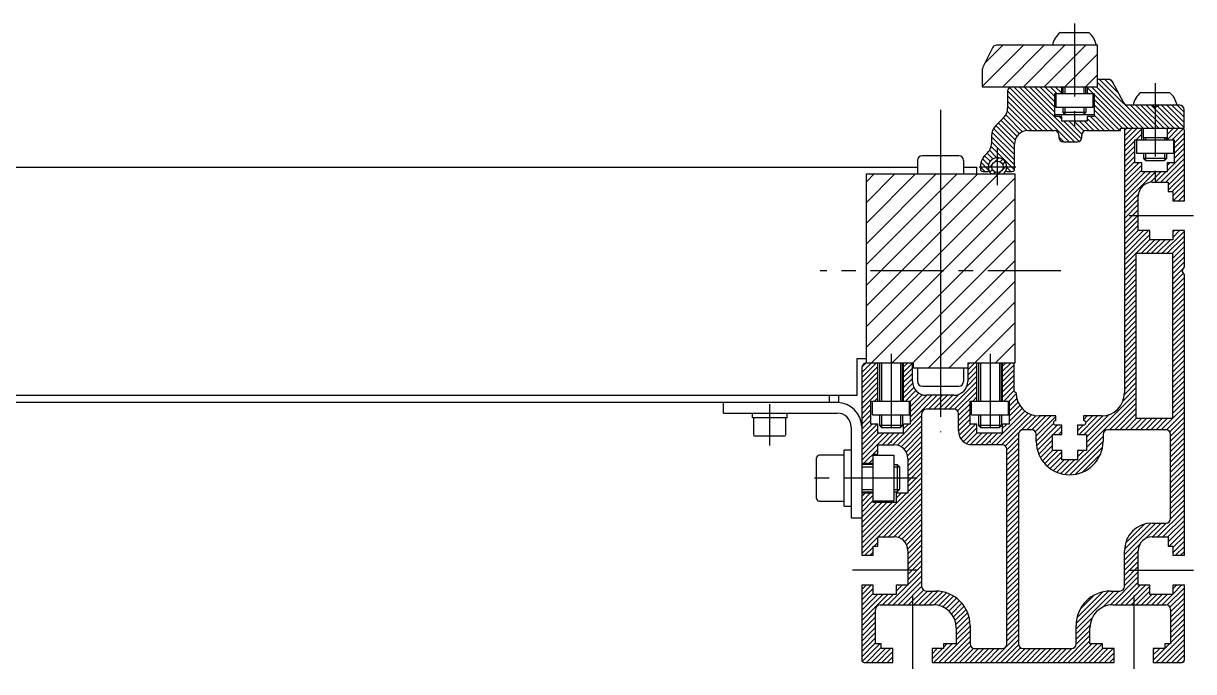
# Model space of a CAD drawing. Extents: x -10 to 3866, y -8 to 1051.
# Drawn here: x 3611.9 to 3865.8, y 66 to 206.8 of the extents above; entities that cross this region are included whole.
import ezdxf

# ---------------------------------------------------------------- set-up
doc = ezdxf.new("R2010")
doc.units = 0
doc.header["$LTSCALE"] = 0.5
doc.linetypes.add('CENTER', pattern=[50.8, 31.75, -6.35, 6.35, -6.35])
for name, color, linetype in [('MSM_CENTER', 1, 'CENTER'), ('MSM_CONTINUOUS', 7, 'CONTINUOUS'), ('MSM_NARROW', 5, 'CONTINUOUS')]:
    doc.layers.add(name, color=color, linetype=linetype)

msp = doc.modelspace()

# ---------------------------------------------------------------- linework, layer by layer
at = {"layer": 'MSM_CENTER'}
for p, q in [((3839.9, 206.75), (3839.9, 183.5)), ((3857.4, 193.75), (3857.4, 172.5)), ((3810.85, 188), (3810.85, 118)), ((3823.2, 171.6), (3823.2, 179.6)), ((3819.2, 175.6), (3827.2, 175.6)), ((3851.75, 165), (3865.75, 165)), ((3836.95, 153), (3784.75, 153)), ((3800.1, 135), (3800.1, 115.75)), ((3821.6, 135), (3821.6, 115.75)), ((3773.75, 124.1), (3773.75, 115.1)), ((3805.75, 108), (3781.95, 108)), ((3805.75, 88), (3791.75, 88)), ((3851.75, 88), (3865.75, 88)), ((3804.75, 82.5), (3804.75, 66)), ((3852.75, 82.5), (3852.75, 66))]:
    msp.add_line(p, q, dxfattribs=at)
at = {"layer": 'MSM_CONTINUOUS'}
for p, q in [((3836.78, 204.75), (3843.03, 204.75)), ((3822.12, 201.45), (3820.01, 197.21)), ((3844.9, 202), (3823.02, 202)), ((3844.9, 193), (3844.9, 202)), ((3819.9, 196.76), (3819.9, 193)), ((3819.9, 193), (3844.9, 193)), ((3837.15, 191.5), (3837.15, 193)), ((3837.4, 193), (3837.4, 191.5)), ((3842.4, 191.5), (3842.4, 193)), ((3842.65, 193), (3842.65, 191.5)), ((3847.3, 194.6), (3844.9, 194.6)), ((3850.62, 189.53), (3848.18, 194.07)), ((3825.4, 192), (3825.4, 188.34)), ((3835.65, 191.5), (3844.15, 191.5)), ((3835.65, 186.5), (3835.65, 191.5)), ((3835.9, 188.5), (3835.9, 191.5)), ((3843.9, 191.5), (3843.9, 188.5)), ((3844.15, 191.5), (3844.15, 186.5)), ((3854.28, 191.75), (3860.53, 191.75)), ((3843.9, 188.5), (3835.9, 188.5)), ((3837.4, 188.5), (3837.4, 187.43)), ((3842.4, 188.5), (3842.4, 187.43)), ((3862.7, 189), (3851.5, 189)), ((3857.4, 188.5), (3856.53, 189)), ((3858.27, 189), (3857.4, 188.5)), ((3863.7, 184), (3863.7, 188)), ((3824.52, 186.22), (3822.78, 184.48)), ((3835.65, 187), (3844.15, 187)), ((3837.15, 186.5), (3835.65, 186.5)), ((3837.15, 185.5), (3837.15, 186.5)), ((3842.65, 185.5), (3837.15, 185.5)), ((3842.4, 187.43), (3837.4, 187.43)), ((3837.4, 187.43), (3837.83, 187)), ((3841.97, 187), (3842.4, 187.43)), ((3842.65, 186.5), (3842.65, 185.5)), ((3844.15, 186.5), (3842.65, 186.5)), ((3829.9, 183.5), (3835.5, 183.5)), ((3842.5, 183.5), (3849.9, 183.5)), ((3849.9, 184), (3863.7, 184)), ((3849.9, 183.5), (3849.9, 184)), ((3850.75, 183.5), (3850.75, 126.51)), ((3854.5, 181.5), (3854.5, 184)), ((3854.8, 184), (3854.8, 182)), ((3860, 184), (3860, 181.5)), ((3863.75, 168.25), (3863.75, 183.5)), ((3821.9, 182.36), (3821.9, 180.74)), ((3826.9, 175.1), (3826.9, 180.5)), ((3836.5, 182.5), (3836.5, 182)), ((3837.5, 181), (3840.5, 181)), ((3841.5, 182), (3841.5, 182.5)), ((3853, 181.5), (3861.5, 181.5)), ((3853, 176.5), (3853, 181.5)), ((3853.4, 178.5), (3853.4, 181.5)), ((3854.8, 182), (3860, 182)), ((3854.9, 182), (3854.9, 181.5)), ((3859.9, 181.5), (3859.9, 182)), ((3861.4, 181.5), (3861.4, 178.5)), ((3861.5, 181.5), (3861.5, 176.5)), ((3814.85, 178), (3806.85, 178)), ((3861.4, 178.5), (3853.4, 178.5)), ((3854.9, 178.5), (3854.9, 177.43)), ((3859.9, 178.5), (3859.9, 177.43)), ((3381.65, 175.5), (3805.85, 175.5)), ((3805.85, 177), (3805.85, 174.08)), ((3815.85, 177), (3815.85, 174.08)), ((3815.85, 175.5), (3818.75, 175.5)), ((3818.75, 174.08), (3818.75, 175.5)), ((3819.5, 175.6), (3819.5, 175.1)), ((3854.5, 176.5), (3853, 176.5)), ((3854.5, 174.5), (3854.5, 176.5)), ((3859.9, 177.43), (3854.9, 177.43)), ((3854.9, 177.43), (3855.33, 177)), ((3855.33, 177), (3859.47, 177)), ((3859.47, 177), (3859.9, 177.43)), ((3860, 176.5), (3860, 174.5)), ((3861.5, 176.5), (3860, 176.5)), ((3794.75, 174.08), (3826.95, 174.08)), ((3794.75, 133), (3794.75, 174.08)), ((3810.85, 174.08), (3810.85, 131.92)), ((3820, 174.6), (3821.11, 174.6)), ((3825.29, 174.6), (3826.4, 174.6)), ((3826.95, 174.08), (3826.95, 133)), ((3860, 174.5), (3854.5, 174.5)), ((3856.75, 172.25), (3860.25, 172.25)), ((3860.25, 172.25), (3860.25, 170.25)), ((3860.25, 170.25), (3861.25, 170.25)), ((3861.25, 170.25), (3861.25, 168.25)), ((3853.75, 161.75), (3853.75, 169.25)), ((3861.25, 168.25), (3863.75, 168.25)), ((3856.25, 161.75), (3853.75, 161.75)), ((3856.25, 159.75), (3856.25, 161.75)), ((3863.75, 161.75), (3861.25, 161.75)), ((3861.25, 161.75), (3861.25, 159.75)), ((3863.75, 153.87), (3863.75, 161.75)), ((3861.25, 159.75), (3856.25, 159.75)), ((3861.25, 156.75), (3853.25, 156.75)), ((3853.25, 156.75), (3853.25, 121)), ((3861.25, 121), (3861.25, 156.75)), ((3863.25, 153), (3863.75, 153.87)), ((3863.75, 152.13), (3863.25, 153)), ((3863.75, 91.25), (3863.75, 152.13)), ((3792.75, 126), (3792.75, 134)), ((3792.75, 134), (3794.75, 134)), ((3804.95, 133), (3794.75, 133)), ((3797.25, 124.75), (3797.25, 133)), ((3797.6, 133), (3797.6, 124.75)), ((3802.6, 124.75), (3802.6, 133)), ((3802.75, 133), (3802.75, 124.75)), ((3804.75, 129), (3804.75, 133)), ((3804.95, 131.92), (3804.95, 133)), ((3816.75, 133), (3816.75, 129)), ((3826.95, 133), (3816.75, 133)), ((3818.75, 124.75), (3818.75, 133)), ((3819.1, 133), (3819.1, 124.75)), ((3824.1, 124.75), (3824.1, 133)), ((3824.25, 133), (3824.25, 124.75)), ((3826.85, 126.91), (3826.85, 133)), ((3793.75, 132), (3793.75, 91.25)), ((3816.75, 131.92), (3804.95, 131.92)), ((3805.85, 131.92), (3805.85, 129)), ((3815.85, 131.92), (3815.85, 129)), ((3806.85, 128), (3814.85, 128)), ((3394.75, 126), (3792.75, 126)), ((3786.75, 124.4), (3786.75, 126)), ((3788.75, 124.4), (3788.75, 126)), ((3795.75, 124.75), (3804.25, 124.75)), ((3795.75, 119.75), (3795.75, 124.75)), ((3796.1, 121.75), (3796.1, 124.75)), ((3804.1, 121.75), (3804.1, 124.75)), ((3804.25, 124.75), (3804.25, 119.75)), ((3813.75, 126), (3807.75, 126)), ((3817.25, 124.75), (3825.75, 124.75)), ((3817.25, 119.75), (3817.25, 124.75)), ((3817.6, 121.75), (3817.6, 124.75)), ((3825.6, 121.75), (3825.6, 124.75)), ((3825.75, 124.75), (3825.75, 119.75)), ((3788.75, 124.4), (3398.75, 124.4)), ((3763.75, 122.1), (3763.75, 124.4)), ((3763.75, 122.1), (3788.45, 122.1)), ((3769.95, 122.1), (3769.95, 121.1)), ((3777.55, 121.1), (3777.55, 122.1)), ((3806.75, 122), (3806.75, 84.5)), ((3813.75, 123), (3807.75, 123)), ((3814.75, 118.25), (3814.75, 122)), ((3777.55, 121.1), (3769.95, 121.1)), ((3770.25, 121.1), (3770.25, 117.5)), ((3777.25, 117.5), (3777.25, 121.1)), ((3797.25, 119.75), (3795.75, 119.75)), ((3796.1, 121.75), (3804.1, 121.75)), ((3797.25, 117.75), (3797.25, 119.75)), ((3797.6, 121.75), (3797.6, 119.43)), ((3802.6, 119.43), (3797.6, 119.43)), ((3797.6, 119.43), (3798.03, 119)), ((3802.17, 119), (3802.6, 119.43)), ((3802.6, 121.75), (3802.6, 119.43)), ((3802.75, 119.75), (3802.75, 117.75)), ((3804.25, 119.75), (3802.75, 119.75)), ((3818.75, 119.75), (3817.25, 119.75)), ((3817.6, 121.75), (3825.6, 121.75)), ((3818.75, 117.75), (3818.75, 119.75)), ((3819.1, 121.75), (3819.1, 119.43)), ((3824.1, 119.43), (3819.1, 119.43)), ((3819.1, 119.43), (3819.53, 119)), ((3823.67, 119), (3824.1, 119.43)), ((3824.1, 121.75), (3824.1, 119.43)), ((3824.25, 119.75), (3824.25, 117.75)), ((3825.75, 119.75), (3824.25, 119.75)), ((3835.85, 121.51), (3832.25, 121.51)), ((3835.85, 120.51), (3835.85, 121.51)), ((3837.15, 119.51), (3835.85, 119.51)), ((3837.15, 117.51), (3837.15, 119.51)), ((3840.55, 119.51), (3840.55, 117.51)), ((3841.85, 119.51), (3840.55, 119.51)), ((3841.85, 121.51), (3841.85, 120.51)), ((3845.75, 121.51), (3841.85, 121.51)), ((3853.25, 121), (3861.25, 121)), ((3776.85, 117.1), (3770.65, 117.1)), ((3791.45, 119.1), (3791.45, 99.4)), ((3802.75, 117.75), (3797.25, 117.75)), ((3798.03, 119), (3802.17, 119)), ((3824.25, 117.75), (3818.75, 117.75)), ((3819.53, 119), (3823.67, 119)), ((3827.75, 117.5), (3827.75, 72)), ((3830.6, 118.5), (3828.75, 118.5)), ((3831.6, 116), (3831.6, 117.5)), ((3835.15, 117.51), (3837.15, 117.51)), ((3835.15, 114.01), (3835.15, 117.51)), ((3840.55, 117.51), (3842.55, 117.51)), ((3842.55, 117.51), (3842.55, 114.01)), ((3846.1, 117.5), (3846.1, 116)), ((3859.75, 118.5), (3847.1, 118.5)), ((3860.75, 99.25), (3860.75, 117.5)), ((3797.25, 115.25), (3800.75, 115.25)), ((3797.25, 113.25), (3797.25, 115.25)), ((3824.25, 115.25), (3817.75, 115.25)), ((3825.25, 72), (3825.25, 114.25)), ((3783.95, 103.6), (3783.95, 112.4)), ((3789.95, 113), (3784.55, 113)), ((3789.95, 101.9), (3789.95, 114.1)), ((3791.45, 114.1), (3789.95, 114.1)), ((3796.25, 102.75), (3796.25, 113.25)), ((3796.25, 113.25), (3797.25, 113.25)), ((3796.25, 113), (3800.75, 113)), ((3800.75, 113), (3800.75, 103)), ((3803.75, 112.25), (3803.75, 104.75)), ((3837.15, 114.01), (3835.15, 114.01)), ((3837.15, 112.01), (3837.15, 114.01)), ((3840.55, 112.01), (3837.15, 112.01)), ((3840.55, 114.01), (3840.55, 112.01)), ((3842.55, 114.01), (3840.55, 114.01)), ((3793.75, 111.25), (3796.25, 111.25)), ((3796.25, 111), (3793.75, 111)), ((3800.75, 111), (3801.41, 111)), ((3801.95, 110.46), (3801.41, 111)), ((3801.41, 111), (3801.41, 105)), ((3801.95, 110.46), (3801.95, 105.54)), ((3793.75, 105), (3796.25, 105)), ((3796.25, 104.75), (3793.75, 104.75)), ((3800.75, 105), (3801.41, 105)), ((3801.25, 104.75), (3801.25, 102.75)), ((3803.75, 104.75), (3801.25, 104.75)), ((3801.41, 105), (3801.95, 105.54)), ((3784.55, 103), (3789.95, 103)), ((3789.95, 101.9), (3791.45, 101.9)), ((3800.75, 103), (3796.25, 103)), ((3801.25, 102.75), (3796.25, 102.75)), ((3791.45, 99.4), (3793.75, 99.4)), ((3856.75, 98.25), (3859.75, 98.25)), ((3797.25, 95.25), (3800.75, 95.25)), ((3797.25, 93.25), (3797.25, 95.25)), ((3856.75, 95.25), (3860.25, 95.25)), ((3860.25, 95.25), (3860.25, 93.25)), ((3796.25, 91.25), (3796.25, 93.25)), ((3796.25, 93.25), (3797.25, 93.25)), ((3803.75, 92.25), (3803.75, 84.75)), ((3850.75, 84.5), (3850.75, 92.25)), ((3853.75, 84.75), (3853.75, 92.25)), ((3860.25, 93.25), (3861.25, 93.25)), ((3861.25, 93.25), (3861.25, 91.25)), ((3793.75, 91.25), (3796.25, 91.25)), ((3861.25, 91.25), (3863.75, 91.25)), ((3793.75, 84.75), (3793.75, 68.5)), ((3796.25, 84.75), (3793.75, 84.75)), ((3796.25, 82.75), (3796.25, 84.75)), ((3801.25, 84.75), (3801.25, 82.75)), ((3803.75, 84.75), (3801.25, 84.75)), ((3856.25, 84.75), (3853.75, 84.75)), ((3856.25, 82.75), (3856.25, 84.75)), ((3861.25, 84.75), (3861.25, 82.75)), ((3863.75, 84.75), (3861.25, 84.75)), ((3863.75, 68.5), (3863.75, 84.75)), ((3801.25, 82.75), (3796.25, 82.75)), ((3807.75, 83.5), (3809.75, 83.5)), ((3847.75, 83.5), (3849.75, 83.5)), ((3861.25, 82.75), (3856.25, 82.75)), ((3796.75, 72), (3796.75, 79.5)), ((3797.75, 80.5), (3809.25, 80.5)), ((3848.25, 80.5), (3859.75, 80.5)), ((3860.75, 79.5), (3860.75, 72)), ((3814.25, 75.5), (3814.25, 72)), ((3817.25, 76), (3817.25, 72)), ((3840.25, 72), (3840.25, 76)), ((3843.25, 72), (3843.25, 75.5)), ((3798, 72), (3796.75, 72)), ((3798, 71), (3798, 72)), ((3811.5, 72), (3811.5, 71)), ((3814.25, 72), (3811.5, 72)), ((3846, 72), (3843.25, 72)), ((3846, 71), (3846, 72)), ((3859.5, 72), (3859.5, 71)), ((3860.75, 72), (3859.5, 72)), ((3800.5, 71), (3798, 71)), ((3800.5, 68), (3800.5, 71)), ((3809, 71), (3809, 68)), ((3811.5, 71), (3809, 71)), ((3818.25, 71), (3824.25, 71)), ((3828.75, 71), (3839.25, 71)), ((3848.5, 71), (3846, 71)), ((3848.5, 68), (3848.5, 71)), ((3857, 71), (3857, 68)), ((3859.5, 71), (3857, 71)), ((3794.25, 68), (3800.5, 68)), ((3809, 68), (3848.5, 68)), ((3857, 68), (3863.25, 68))]:
    msp.add_line(p, q, dxfattribs=at)
msp.add_circle((3823.2, 175.6), 1.25, dxfattribs=at)
for centre, radius, start, end in [((3839.81, 201.1), 4.75, 129.7731, 169.0684), ((3839.99, 201.1), 4.75, 10.9316, 50.2269), ((3823.02, 201), 1, 90, 153.4349), ((3820.9, 196.76), 1, 153.4349, 180), ((3826.4, 192), 1, 90, 180), ((3847.3, 193.6), 1, 28.1786, 90), ((3857.31, 188.1), 4.75, 129.7731, 169.0684), ((3857.49, 188.1), 4.75, 10.9316, 50.2269), ((3822.4, 188.34), 3, 315, 0), ((3851.5, 190), 1, 208.1786, 270), ((3862.7, 188), 1, 360, 90), ((3824.9, 182.36), 3, 135, 180), ((3829.9, 180.5), 3, 90, 180), ((3835.5, 182.5), 1, 360, 90), ((3842.5, 182.5), 1, 90, 180), ((3851.25, 183.5), 0.5, 90, 180), ((3863.25, 183.5), 0.5, 360, 90), ((3818.9, 180.74), 3, 309.9255, 360), ((3837.5, 182), 1, 180, 270), ((3840.5, 182), 1, 270, 0), ((3806.85, 177), 1, 90, 180), ((3814.85, 177), 1, 0, 90), ((3823.2, 175.6), 3.7, 129.9255, 180), ((3823.2, 175.6), 2, 310.5358, 229.4642), ((3820, 175.1), 0.5, 180, 270), ((3821.11, 174.9), 0.3, 270, 333.3458), ((3825.29, 174.9), 0.3, 206.6542, 270), ((3826.4, 175.1), 0.5, 270, 360), ((3856.75, 169.25), 3, 90, 180), ((3794.75, 132), 1, 90, 180), ((3807.75, 129), 3, 180, 270), ((3806.85, 129), 1, 180, 270), ((3813.75, 129), 3, 270, 0), ((3814.85, 129), 1, 270, 360), ((3827.73, 127.38), 1, 208.5701, 241.4299), ((3832.25, 126.51), 5, 180, 270), ((3845.75, 126.51), 5, 270, 360), ((3788.45, 119.1), 5.3, 0, 90), ((3788.45, 119.1), 3, 360, 90), ((3807.75, 122), 1, 90, 180), ((3813.75, 122), 1, 360, 90), ((3835.85, 120.01), 0.5, 90, 270), ((3841.85, 120.01), 0.5, 270, 90), ((3770.65, 117.5), 0.4, 180, 270), ((3776.85, 117.5), 0.4, 270, 0), ((3817.75, 118.25), 3, 180, 270), ((3828.75, 117.5), 1, 90, 180), ((3830.6, 117.5), 1, 360, 90), ((3847.1, 117.5), 1, 90, 180), ((3859.75, 117.5), 1, 360, 90), ((3800.75, 112.25), 3, 360, 90), ((3824.25, 114.25), 1, 360, 90), ((3838.85, 116), 7.25, 180, 0), ((3784.55, 112.4), 0.6, 90, 180), ((3784.55, 103.6), 0.6, 180, 270), ((3859.75, 99.25), 1, 270, 0), ((3856.75, 92.25), 6, 90, 180), ((3800.75, 92.25), 3, 360, 90), ((3856.75, 92.25), 3, 90, 180), ((3807.75, 84.5), 1, 180, 270), ((3849.75, 84.5), 1, 270, 0), ((3809.75, 76), 7.5, 0, 90), ((3847.75, 76), 7.5, 90, 180), ((3797.75, 79.5), 1, 90, 180), ((3809.25, 75.5), 5, 0, 90), ((3848.25, 75.5), 5, 90, 180), ((3859.75, 79.5), 1, 360, 90), ((3818.25, 72), 1, 180, 270), ((3824.25, 72), 1, 270, 0), ((3828.75, 72), 1, 180, 270), ((3839.25, 72), 1, 270, 0), ((3794.25, 68.5), 0.5, 180, 270), ((3863.25, 68.5), 0.5, 270, 0)]:
    msp.add_arc(centre, radius, start, end, dxfattribs=at)
at = {"layer": 'MSM_NARROW'}
for p, q in [((3819.9, 193.03), (3828.87, 202)), ((3820.42, 198.04), (3824.38, 202)), ((3824.36, 193), (3833.36, 202)), ((3828.85, 193), (3837.85, 202)), ((3833.34, 193), (3842.34, 202)), ((3837.83, 193), (3844.9, 200.07)), ((3842.32, 193), (3844.9, 195.58)), ((3838.75, 181), (3826.75, 193)), ((3839.88, 181), (3827.88, 193)), ((3840.91, 181.09), (3829, 193)), ((3835.65, 187.47), (3830.12, 193)), ((3835.65, 188.59), (3831.24, 193)), ((3835.65, 189.72), (3832.37, 193)), ((3835.65, 190.84), (3833.49, 193)), ((3836.11, 191.5), (3834.61, 193)), ((3837.15, 191.58), (3835.73, 193)), ((3837.15, 192.71), (3836.86, 193)), ((3837.83, 193), (3837.83, 191.5)), ((3841.97, 193), (3841.97, 191.5)), ((3852.59, 184), (3843.59, 193)), ((3853.71, 184), (3844.71, 193)), ((3854.84, 184), (3844.9, 193.94)), ((3855.96, 184), (3845.36, 194.6)), ((3849.54, 191.55), (3846.48, 194.6)), ((3848.24, 193.96), (3847.68, 194.52)), ((3832.89, 183.5), (3825.4, 190.99)), ((3834.01, 183.5), (3825.41, 192.1)), ((3835.13, 183.5), (3825.82, 192.81)), ((3843.97, 191.5), (3842.65, 192.82)), ((3842.85, 191.5), (3842.65, 191.7)), ((3851.47, 184), (3844.15, 191.32)), ((3831.76, 183.5), (3825.4, 189.86)), ((3830.64, 183.5), (3825.4, 188.74)), ((3837.83, 188.5), (3837.83, 187)), ((3841.97, 188.5), (3841.97, 187)), ((3850.35, 184), (3844.15, 190.2)), ((3849.72, 183.5), (3844.15, 189.07)), ((3848.6, 183.5), (3844.15, 187.95)), ((3857.08, 184), (3852.08, 189)), ((3858.2, 184), (3853.2, 189)), ((3859.33, 184), (3854.33, 189)), ((3860.45, 184), (3855.45, 189)), ((3861.57, 184), (3856.62, 188.95)), ((3862.69, 184), (3857.9, 188.79)), ((3863.7, 184.12), (3858.82, 189)), ((3863.7, 185.24), (3859.94, 189)), ((3863.7, 186.36), (3861.06, 189)), ((3863.7, 187.49), (3862.19, 189)), ((3827.44, 182.21), (3823.98, 185.68)), ((3827.97, 182.8), (3824.54, 186.24)), ((3828.66, 183.23), (3825.02, 186.88)), ((3829.54, 183.48), (3825.33, 187.69)), ((3837.15, 185.97), (3836.62, 186.5)), ((3841.44, 181.68), (3837.62, 185.5)), ((3841.53, 182.72), (3838.74, 185.5)), ((3842, 183.37), (3839.87, 185.5)), ((3842.99, 183.5), (3840.99, 185.5)), ((3844.11, 183.5), (3842.11, 185.5)), ((3845.23, 183.5), (3842.65, 186.08)), ((3846.36, 183.5), (3843.36, 186.5)), ((3847.48, 183.5), (3844.15, 186.83)), ((3826.9, 178.26), (3822.01, 183.15)), ((3826.9, 179.38), (3822.35, 183.93)), ((3826.9, 180.51), (3822.85, 184.55)), ((3827.06, 181.47), (3823.41, 185.11)), ((3849.85, 183.5), (3849.9, 183.55)), ((3850.75, 183.47), (3851.28, 184)), ((3850.75, 182.35), (3852.4, 184)), ((3850.75, 181.23), (3853.52, 184)), ((3850.75, 180.1), (3854.5, 183.85)), ((3860, 181.5), (3862.5, 184)), ((3860, 182.62), (3861.38, 184)), ((3860, 183.74), (3860.26, 184)), ((3861.13, 181.5), (3863.54, 183.91)), ((3861.5, 180.75), (3863.75, 183)), ((3826.9, 177.14), (3821.9, 182.14)), ((3826.9, 176.02), (3821.9, 181.02)), ((3837.63, 181), (3836.5, 182.13)), ((3850.75, 178.98), (3853, 181.23)), ((3853.27, 181.5), (3854.5, 182.73)), ((3854.39, 181.5), (3854.5, 181.61)), ((3855.33, 182), (3855.33, 181.5)), ((3859.47, 182), (3859.47, 181.5)), ((3861.5, 179.63), (3863.75, 181.88)), ((3861.5, 178.51), (3863.75, 180.76)), ((3821.61, 176.81), (3820.4, 178.02)), ((3822.21, 177.34), (3820.98, 178.57)), ((3823.08, 177.59), (3821.47, 179.2)), ((3826.87, 174.93), (3821.8, 179.99)), ((3850.75, 177.86), (3853, 180.11)), ((3850.75, 176.74), (3853, 178.99)), ((3850.75, 175.61), (3853, 177.86)), ((3855.33, 178.5), (3855.33, 177)), ((3859.47, 178.5), (3859.47, 177)), ((3860, 174.76), (3863.75, 178.51)), ((3861.5, 177.38), (3863.75, 179.63)), ((3820.46, 174.6), (3819.5, 175.56)), ((3821.36, 174.82), (3819.63, 176.55)), ((3821.25, 176.05), (3819.95, 177.36)), ((3821.23, 175.28), (3822.06, 176.11)), ((3821.53, 176.7), (3822.09, 177.27)), ((3822.69, 176.74), (3823.52, 177.57)), ((3823.78, 176.71), (3824.33, 177.25)), ((3824.26, 174.95), (3825.18, 175.86)), ((3824.33, 176.13), (3824.88, 176.68)), ((3826.07, 174.6), (3825.2, 175.48)), ((3850.75, 174.49), (3853, 176.74)), ((3850.75, 173.37), (3853.88, 176.5)), ((3850.75, 172.25), (3854.5, 176)), ((3858.61, 172.25), (3863.75, 177.39)), ((3859.73, 172.25), (3863.75, 176.27)), ((3860, 175.88), (3860.62, 176.5)), ((3794.75, 145.43), (3823.85, 174.54)), ((3794.75, 172.37), (3796.46, 174.08)), ((3794.75, 167.88), (3800.95, 174.08)), ((3794.75, 163.39), (3805.44, 174.08)), ((3794.75, 158.9), (3809.93, 174.08)), ((3794.75, 154.41), (3814.42, 174.08)), ((3794.75, 149.92), (3818.91, 174.08)), ((3794.75, 140.94), (3826.95, 173.14)), ((3821.55, 174.47), (3822.09, 175.02)), ((3822.28, 174.08), (3822.67, 174.47)), ((3850.75, 171.12), (3854.5, 174.87)), ((3850.75, 170), (3855.25, 174.5)), ((3850.75, 168.88), (3856.37, 174.5)), ((3850.75, 167.76), (3857.49, 174.5)), ((3856.34, 172.22), (3858.62, 174.5)), ((3857.49, 172.25), (3859.74, 174.5)), ((3860.25, 171.64), (3863.75, 175.14)), ((3860.25, 170.52), (3863.75, 174.02)), ((3861.1, 170.25), (3863.75, 172.9)), ((3861.25, 169.28), (3863.75, 171.78)), ((3861.35, 168.25), (3863.75, 170.65)), ((3794.75, 136.45), (3826.95, 168.65)), ((3850.75, 166.63), (3853.78, 169.66)), ((3850.75, 165.51), (3853.75, 168.51)), ((3862.47, 168.25), (3863.75, 169.53)), ((3863.59, 168.25), (3863.75, 168.41)), ((3850.75, 164.39), (3853.75, 167.39)), ((3850.75, 163.27), (3853.75, 166.27)), ((3850.75, 162.14), (3853.75, 165.14)), ((3795.79, 133), (3826.95, 164.16)), ((3850.75, 161.02), (3853.75, 164.02)), ((3850.75, 159.9), (3853.75, 162.9)), ((3850.75, 158.78), (3853.75, 161.78)), ((3850.75, 157.65), (3854.85, 161.75)), ((3850.75, 156.53), (3855.97, 161.75)), ((3850.75, 155.41), (3856.25, 160.91)), ((3858.83, 156.75), (3863.75, 161.67)), ((3859.95, 156.75), (3863.75, 160.55)), ((3861.25, 161.42), (3861.58, 161.75)), ((3861.25, 160.29), (3862.71, 161.75)), ((3800.28, 133), (3826.95, 159.67)), ((3850.75, 154.29), (3856.25, 159.79)), ((3854.34, 156.75), (3857.34, 159.75)), ((3855.46, 156.75), (3858.46, 159.75)), ((3856.58, 156.75), (3859.58, 159.75)), ((3857.71, 156.75), (3860.71, 159.75)), ((3861.07, 156.75), (3863.75, 159.43)), ((3861.25, 155.8), (3863.75, 158.3)), ((3804.77, 133), (3826.95, 155.18)), ((3850.75, 153.16), (3853.25, 155.66)), ((3861.25, 154.68), (3863.75, 157.18)), ((3861.25, 153.56), (3863.75, 156.06)), ((3861.25, 152.44), (3863.75, 154.94)), ((3850.75, 152.04), (3853.25, 154.54)), ((3850.75, 150.92), (3853.25, 153.42)), ((3861.25, 151.31), (3863.68, 153.74)), ((3861.25, 150.19), (3863.55, 152.49)), ((3808.18, 131.92), (3826.95, 150.69)), ((3850.75, 149.79), (3853.25, 152.29)), ((3850.75, 148.67), (3853.25, 151.17)), ((3850.75, 147.55), (3853.25, 150.05)), ((3861.25, 149.07), (3863.75, 151.57)), ((3861.25, 147.95), (3863.75, 150.45)), ((3850.75, 146.43), (3853.25, 148.93)), ((3850.75, 145.3), (3853.25, 147.8)), ((3861.25, 146.82), (3863.75, 149.32)), ((3861.25, 145.7), (3863.75, 148.2)), ((3812.67, 131.92), (3826.95, 146.2)), ((3850.75, 144.18), (3853.25, 146.68)), ((3850.75, 143.06), (3853.25, 145.56)), ((3861.25, 144.58), (3863.75, 147.08)), ((3861.25, 143.46), (3863.75, 145.96)), ((3861.25, 142.33), (3863.75, 144.83)), ((3850.75, 141.94), (3853.25, 144.44)), ((3850.75, 140.81), (3853.25, 143.31)), ((3850.75, 139.69), (3853.25, 142.19)), ((3861.25, 141.21), (3863.75, 143.71)), ((3861.25, 140.09), (3863.75, 142.59)), ((3816.75, 131.51), (3826.95, 141.71)), ((3850.75, 138.57), (3853.25, 141.07)), ((3850.75, 137.45), (3853.25, 139.95)), ((3861.25, 138.97), (3863.75, 141.47)), ((3861.25, 137.84), (3863.75, 140.34)), ((3822.73, 133), (3826.95, 137.22)), ((3850.75, 136.32), (3853.25, 138.82)), ((3850.75, 135.2), (3853.25, 137.7)), ((3861.25, 136.72), (3863.75, 139.22)), ((3861.25, 135.6), (3863.75, 138.1)), ((3850.75, 134.08), (3853.25, 136.58)), ((3850.75, 132.96), (3853.25, 135.46)), ((3861.25, 134.48), (3863.75, 136.98)), ((3861.25, 133.35), (3863.75, 135.85)), ((3861.25, 132.23), (3863.75, 134.73)), ((3793.75, 130.96), (3795.79, 133)), ((3793.75, 129.84), (3796.91, 133)), ((3793.75, 128.72), (3797.25, 132.22)), ((3793.76, 132.1), (3794.65, 132.99)), ((3798.03, 133), (3798.03, 124.75)), ((3802.17, 133), (3802.17, 124.75)), ((3802.75, 132.1), (3803.65, 133)), ((3802.75, 130.98), (3804.75, 132.98)), ((3816.75, 132.63), (3817.12, 133)), ((3816.75, 130.39), (3818.75, 132.39)), ((3819.53, 133), (3819.53, 124.75)), ((3823.67, 133), (3823.67, 124.75)), ((3824.25, 131.15), (3826.1, 133)), ((3824.25, 132.28), (3824.97, 133)), ((3824.25, 130.03), (3826.85, 132.63)), ((3850.75, 131.83), (3853.25, 134.33)), ((3850.75, 130.71), (3853.25, 133.21)), ((3850.75, 129.59), (3853.25, 132.09)), ((3861.25, 131.11), (3863.75, 133.61)), ((3861.25, 129.99), (3863.75, 132.49)), ((3793.75, 127.59), (3797.25, 131.09)), ((3793.75, 126.47), (3797.25, 129.97)), ((3802.75, 129.86), (3804.75, 131.86)), ((3802.75, 128.74), (3804.75, 130.74)), ((3802.75, 127.61), (3804.75, 129.61)), ((3816.55, 127.94), (3818.75, 130.14)), ((3816.75, 129.27), (3818.75, 131.27)), ((3824.25, 128.91), (3826.85, 131.51)), ((3824.25, 127.79), (3826.85, 130.39)), ((3850.75, 128.47), (3853.25, 130.97)), ((3850.75, 127.34), (3853.25, 129.84)), ((3861.25, 128.86), (3863.75, 131.36)), ((3861.25, 127.74), (3863.75, 130.24)), ((3793.75, 125.35), (3797.25, 128.85)), ((3793.75, 124.23), (3797.25, 127.73)), ((3802.75, 126.49), (3804.79, 128.53)), ((3802.75, 125.37), (3805.06, 127.68)), ((3803.25, 124.75), (3805.51, 127.01)), ((3812.73, 123), (3818.75, 129.02)), ((3813.85, 123), (3818.75, 127.9)), ((3824.25, 126.66), (3826.85, 129.26)), ((3824.25, 125.54), (3826.85, 128.14)), ((3824.58, 124.75), (3826.85, 127.02)), ((3850.44, 124.79), (3853.25, 127.6)), ((3850.73, 126.2), (3853.25, 128.72)), ((3861.25, 126.62), (3863.75, 129.12)), ((3861.25, 125.5), (3863.75, 128)), ((3793.75, 123.1), (3797.25, 126.6)), ((3796.52, 124.75), (3797.25, 125.48)), ((3804.25, 124.62), (3806.11, 126.49)), ((3804.25, 123.5), (3806.88, 126.13)), ((3804.25, 121.26), (3808.99, 126)), ((3804.25, 122.38), (3807.87, 126)), ((3804.25, 120.13), (3810.12, 126)), ((3808.24, 123), (3811.24, 126)), ((3809.36, 123), (3812.36, 126)), ((3810.48, 123), (3813.48, 126)), ((3811.61, 123), (3814.81, 126.2)), ((3814.56, 122.59), (3818.75, 126.78)), ((3817.85, 124.75), (3818.75, 125.65)), ((3825.71, 124.75), (3827.26, 126.31)), ((3825.75, 123.67), (3827.4, 125.32)), ((3825.75, 122.55), (3827.68, 124.48)), ((3842.55, 115.78), (3853.25, 126.48)), ((3842.55, 114.65), (3853.25, 125.35)), ((3861.25, 124.37), (3863.75, 126.87)), ((3861.25, 123.25), (3863.75, 125.75)), ((3861.25, 122.13), (3863.75, 124.63)), ((3793.75, 121.98), (3795.75, 123.98)), ((3793.75, 120.86), (3795.75, 122.86)), ((3814.75, 121.65), (3817.25, 124.15)), ((3814.75, 120.53), (3817.25, 123.03)), ((3814.75, 119.41), (3817.25, 121.91)), ((3821.82, 115.25), (3829.15, 122.58)), ((3822.94, 115.25), (3829.83, 122.14)), ((3825.75, 121.43), (3828.08, 123.76)), ((3825.75, 120.3), (3828.57, 123.13)), ((3847.52, 118.5), (3853.25, 124.23)), ((3848.64, 118.5), (3853.25, 123.11)), ((3849.76, 118.5), (3853.25, 121.99)), ((3859.85, 118.49), (3863.75, 122.38)), ((3861.25, 121.01), (3863.75, 123.51)), ((3793.75, 119.74), (3795.75, 121.74)), ((3793.75, 118.61), (3795.75, 120.61)), ((3793.75, 117.49), (3796.01, 119.75)), ((3793.75, 116.37), (3797.13, 119.75)), ((3798.03, 121.75), (3798.03, 119)), ((3800.49, 115.25), (3806.75, 121.51)), ((3801.51, 115.15), (3806.75, 120.39)), ((3802.17, 121.75), (3802.17, 119)), ((3802.75, 118.63), (3803.87, 119.75)), ((3814.75, 118.29), (3817.25, 120.79)), ((3814.9, 117.31), (3817.34, 119.75)), ((3815.27, 116.56), (3818.46, 119.75)), ((3819.53, 121.75), (3819.53, 119)), ((3823.67, 121.75), (3823.67, 119)), ((3824.06, 115.25), (3830.6, 121.79)), ((3824.25, 119.72), (3824.28, 119.75)), ((3824.25, 118.8), (3825.2, 119.75)), ((3828.34, 118.4), (3831.5, 121.57)), ((3829.56, 118.5), (3832.56, 121.51)), ((3830.67, 118.49), (3833.69, 121.51)), ((3831.4, 118.09), (3834.81, 121.51)), ((3831.6, 117.17), (3835.85, 121.42)), ((3831.6, 116.05), (3835.39, 119.84)), ((3831.68, 115.01), (3836.18, 119.51)), ((3835.3, 117.51), (3837.15, 119.36)), ((3840.55, 119.39), (3840.67, 119.51)), ((3840.55, 118.27), (3841.79, 119.51)), ((3840.91, 117.51), (3844.91, 121.51)), ((3841.85, 120.69), (3842.67, 121.51)), ((3842.03, 117.51), (3846.05, 121.52)), ((3842.34, 120.06), (3843.79, 121.51)), ((3842.55, 116.9), (3847.46, 121.81)), ((3850.89, 118.5), (3853.39, 121)), ((3852.01, 118.5), (3854.51, 121)), ((3853.13, 118.5), (3855.63, 121)), ((3854.25, 118.5), (3856.75, 121)), ((3855.38, 118.5), (3857.88, 121)), ((3856.5, 118.5), (3859, 121)), ((3857.62, 118.5), (3860.12, 121)), ((3858.74, 118.5), (3861.24, 121)), ((3860.56, 118.07), (3863.75, 121.26)), ((3860.75, 117.14), (3863.75, 120.14)), ((3793.75, 115.25), (3797.25, 118.75)), ((3793.75, 114.12), (3797.38, 117.75)), ((3793.75, 113), (3798.5, 117.75)), ((3793.75, 111.88), (3799.62, 117.75)), ((3798.24, 115.25), (3800.74, 117.75)), ((3799.37, 115.25), (3801.87, 117.75)), ((3802.3, 114.82), (3806.75, 119.27)), ((3802.92, 114.32), (3806.75, 118.14)), ((3803.4, 113.67), (3806.75, 117.02)), ((3815.8, 115.97), (3818.75, 118.92)), ((3816.48, 115.53), (3818.75, 117.79)), ((3817.35, 115.28), (3819.83, 117.75)), ((3818.45, 115.25), (3820.95, 117.75)), ((3819.57, 115.25), (3822.07, 117.75)), ((3820.7, 115.25), (3823.2, 117.75)), ((3824.92, 114.99), (3827.85, 117.91)), ((3831.87, 114.07), (3835.15, 117.36)), ((3836.42, 117.51), (3837.15, 118.23)), ((3837.85, 108.83), (3846.1, 117.08)), ((3860.75, 116.02), (3863.75, 119.02)), ((3860.75, 114.89), (3863.75, 117.89)), ((3794.24, 111.25), (3797.25, 114.26)), ((3803.69, 112.84), (3806.75, 115.9)), ((3803.75, 111.78), (3806.75, 114.78)), ((3825.25, 114.19), (3827.75, 116.69)), ((3825.25, 113.07), (3827.75, 115.57)), ((3825.25, 111.95), (3827.75, 114.45)), ((3832.15, 113.23), (3835.15, 116.23)), ((3832.52, 112.48), (3835.15, 115.11)), ((3838.89, 108.75), (3846.1, 115.96)), ((3840.13, 108.87), (3845.98, 114.72)), ((3860.75, 113.77), (3863.75, 116.77)), ((3860.75, 112.65), (3863.75, 115.65)), ((3860.75, 111.53), (3863.75, 114.53)), ((3795.37, 111.25), (3796.25, 112.13)), ((3803.75, 110.65), (3806.75, 113.65)), ((3803.75, 109.53), (3806.75, 112.53)), ((3825.25, 110.82), (3827.75, 113.32)), ((3825.25, 109.7), (3827.75, 112.2)), ((3832.95, 111.79), (3835.17, 114.01)), ((3833.45, 111.17), (3836.29, 114.01)), ((3834.01, 110.61), (3837.15, 113.74)), ((3834.64, 110.11), (3837.15, 112.62)), ((3835.32, 109.67), (3837.66, 112.01)), ((3836.08, 109.3), (3838.78, 112.01)), ((3836.92, 109.02), (3839.9, 112.01)), ((3840.55, 113.78), (3840.78, 114.01)), ((3840.55, 112.65), (3841.9, 114.01)), ((3841.74, 109.36), (3845.49, 113.11)), ((3860.75, 110.4), (3863.75, 113.4)), ((3860.75, 109.28), (3863.75, 112.28)), ((3793.75, 110.46), (3796.25, 110.46)), ((3800.75, 110.46), (3801.95, 110.46)), ((3803.75, 108.41), (3806.75, 111.41)), ((3803.75, 107.29), (3806.75, 110.29)), ((3825.25, 108.58), (3827.75, 111.08)), ((3825.25, 107.46), (3827.75, 109.96)), ((3860.75, 108.16), (3863.75, 111.16)), ((3860.75, 107.04), (3863.75, 110.04)), ((3793.75, 93.92), (3806.75, 106.92)), ((3803.75, 106.16), (3806.75, 109.16)), ((3803.75, 105.04), (3806.75, 108.04)), ((3825.25, 106.33), (3827.75, 108.83)), ((3825.25, 105.21), (3827.75, 107.71)), ((3860.75, 105.91), (3863.75, 108.91)), ((3860.75, 104.79), (3863.75, 107.79)), ((3860.75, 103.67), (3863.75, 106.67)), ((3793.75, 92.79), (3806.75, 105.79)), ((3793.75, 105.54), (3796.25, 105.54)), ((3793.75, 104.02), (3794.48, 104.75)), ((3793.75, 102.9), (3795.6, 104.75)), ((3793.75, 95.04), (3803.46, 104.75)), ((3793.75, 101.78), (3796.25, 104.28)), ((3797.33, 95.25), (3806.75, 104.67)), ((3800.75, 105.54), (3801.95, 105.54)), ((3801.25, 103.66), (3802.34, 104.75)), ((3825.25, 104.09), (3827.75, 106.59)), ((3825.25, 102.97), (3827.75, 105.47)), ((3825.25, 101.84), (3827.75, 104.34)), ((3860.75, 102.55), (3863.75, 105.55)), ((3860.75, 101.42), (3863.75, 104.42)), ((3793.75, 100.65), (3796.25, 103.15)), ((3793.75, 99.53), (3796.97, 102.75)), ((3793.75, 98.41), (3798.09, 102.75)), ((3793.75, 97.29), (3799.21, 102.75)), ((3793.75, 96.16), (3800.34, 102.75)), ((3798.45, 95.25), (3806.75, 103.55)), ((3799.57, 95.25), (3806.75, 102.43)), ((3825.25, 100.72), (3827.75, 103.22)), ((3825.25, 99.6), (3827.75, 102.1)), ((3860.74, 99.17), (3863.75, 102.18)), ((3860.75, 100.3), (3863.75, 103.3)), ((3800.7, 95.25), (3806.75, 101.3)), ((3801.67, 95.1), (3806.75, 100.18)), ((3802.42, 94.73), (3806.75, 99.06)), ((3825.25, 98.48), (3827.75, 100.98)), ((3825.25, 97.35), (3827.75, 99.85)), ((3857.94, 95.25), (3863.75, 101.06)), ((3859.07, 95.25), (3863.75, 99.93)), ((3803.02, 94.21), (3806.75, 97.94)), ((3803.46, 93.53), (3806.75, 96.81)), ((3825.25, 96.23), (3827.75, 98.73)), ((3825.25, 95.11), (3827.75, 97.61)), ((3825.25, 93.99), (3827.75, 96.49)), ((3850.75, 91.42), (3857.58, 98.25)), ((3850.77, 92.56), (3856.44, 98.23)), ((3850.98, 93.9), (3855.1, 98.02)), ((3855.34, 94.89), (3858.7, 98.25)), ((3856.82, 95.25), (3859.83, 98.26)), ((3860.19, 95.25), (3863.75, 98.81)), ((3860.25, 94.19), (3863.75, 97.69)), ((3860.43, 93.25), (3863.75, 96.57)), ((3793.75, 91.67), (3797.25, 95.17)), ((3796.45, 93.25), (3797.25, 94.05)), ((3803.72, 92.66), (3806.75, 95.69)), ((3803.75, 91.57), (3806.75, 94.57)), ((3825.25, 92.86), (3827.75, 95.36)), ((3825.25, 91.74), (3827.75, 94.24)), ((3861.25, 92.94), (3863.75, 95.44)), ((3861.25, 91.82), (3863.75, 94.32)), ((3794.45, 91.25), (3796.25, 93.05)), ((3795.57, 91.25), (3796.25, 91.93)), ((3803.75, 90.45), (3806.75, 93.45)), ((3803.75, 89.32), (3806.75, 92.32)), ((3825.25, 90.62), (3827.75, 93.12)), ((3825.25, 89.5), (3827.75, 92)), ((3850.75, 90.3), (3854.11, 93.66)), ((3850.75, 89.18), (3853.75, 92.18)), ((3861.8, 91.25), (3863.75, 93.2)), ((3862.92, 91.25), (3863.75, 92.08)), ((3803.75, 88.2), (3806.75, 91.2)), ((3803.75, 87.08), (3806.75, 90.08)), ((3803.75, 85.96), (3806.75, 88.96)), ((3825.25, 88.37), (3827.75, 90.87)), ((3825.25, 87.25), (3827.75, 89.75)), ((3850.75, 88.06), (3853.75, 91.06)), ((3850.75, 86.93), (3853.75, 89.93)), ((3863.66, 91.25), (3863.75, 91.34)), ((3800.54, 80.5), (3806.75, 86.71)), ((3803.75, 84.83), (3806.75, 87.83)), ((3825.25, 86.13), (3827.75, 88.63)), ((3825.25, 85.01), (3827.75, 87.51)), ((3825.25, 83.88), (3827.75, 86.38)), ((3847.65, 80.46), (3853.75, 86.57)), ((3850.75, 85.81), (3853.75, 88.81)), ((3850.75, 84.69), (3853.75, 87.69)), ((3793.75, 83.81), (3794.69, 84.75)), ((3793.75, 82.69), (3795.81, 84.75)), ((3793.75, 81.57), (3796.25, 84.07)), ((3799.42, 80.5), (3803.67, 84.75)), ((3801.25, 84.58), (3801.42, 84.75)), ((3801.25, 83.46), (3802.54, 84.75)), ((3801.66, 80.5), (3806.75, 85.59)), ((3802.78, 80.5), (3806.75, 84.47)), ((3825.25, 82.76), (3827.75, 85.26)), ((3825.25, 81.64), (3827.75, 84.14)), ((3848.81, 80.5), (3853.75, 85.44)), ((3849.93, 80.5), (3854.18, 84.75)), ((3851.05, 80.5), (3855.3, 84.75)), ((3852.17, 80.5), (3856.25, 84.58)), ((3860, 80.47), (3863.75, 84.22)), ((3861.25, 84.59), (3861.41, 84.75)), ((3861.25, 83.96), (3862.04, 84.75)), ((3861.25, 82.84), (3863.16, 84.75)), ((3793.75, 80.45), (3796.25, 82.95)), ((3793.75, 79.32), (3797.18, 82.75)), ((3793.75, 78.2), (3798.3, 82.75)), ((3793.75, 77.08), (3799.42, 82.75)), ((3798.29, 80.5), (3800.54, 82.75)), ((3803.91, 80.5), (3807.13, 83.72)), ((3805.03, 80.5), (3808.03, 83.5)), ((3806.15, 80.5), (3809.15, 83.5)), ((3807.27, 80.5), (3810.26, 83.48)), ((3808.4, 80.5), (3811.25, 83.35)), ((3809.5, 80.49), (3812.13, 83.11)), ((3810.48, 80.34), (3812.93, 82.79)), ((3811.31, 80.05), (3813.66, 82.4)), ((3812.03, 79.65), (3814.33, 81.94)), ((3812.66, 79.15), (3814.93, 81.42)), ((3825.25, 80.52), (3827.75, 83.02)), ((3825.25, 79.39), (3827.75, 81.89)), ((3840.25, 75.31), (3848.44, 83.5)), ((3840.27, 76.45), (3847.3, 83.48)), ((3840.47, 77.78), (3845.97, 83.28)), ((3841.19, 79.62), (3844.13, 82.56)), ((3846.05, 79.99), (3849.56, 83.5)), ((3853.3, 80.5), (3856.25, 83.45)), ((3854.42, 80.5), (3856.67, 82.75)), ((3855.54, 80.5), (3857.79, 82.75)), ((3856.66, 80.5), (3858.91, 82.75)), ((3857.79, 80.5), (3860.04, 82.75)), ((3858.91, 80.5), (3861.16, 82.75)), ((3860.63, 79.97), (3863.75, 83.1)), ((3860.75, 78.97), (3863.75, 81.97)), ((3793.75, 75.96), (3796.75, 78.96)), ((3813.2, 78.57), (3815.48, 80.84)), ((3813.64, 77.88), (3815.96, 80.21)), ((3813.98, 77.11), (3816.38, 79.5)), ((3814.2, 76.2), (3816.73, 78.73)), ((3825.25, 78.27), (3827.75, 80.77)), ((3825.25, 77.15), (3827.75, 79.65)), ((3860.75, 77.85), (3863.75, 80.85)), ((3860.75, 76.73), (3863.75, 79.73)), ((3793.75, 74.83), (3796.75, 77.83)), ((3793.75, 73.71), (3796.75, 76.71)), ((3814.25, 75.13), (3817.01, 77.89)), ((3814.25, 74.01), (3817.19, 76.95)), ((3825.25, 76.03), (3827.75, 78.53)), ((3825.25, 74.9), (3827.75, 77.4)), ((3825.25, 73.78), (3827.75, 76.28)), ((3840.25, 74.19), (3843.76, 77.7)), ((3860.75, 75.61), (3863.75, 78.61)), ((3860.75, 74.48), (3863.75, 77.48)), ((3860.75, 73.36), (3863.75, 76.36)), ((3793.75, 72.59), (3796.75, 75.59)), ((3793.75, 71.47), (3796.75, 74.47)), ((3810.49, 68), (3817.25, 74.76)), ((3811.61, 68), (3817.25, 73.64)), ((3814.25, 72.88), (3817.25, 75.88)), ((3821.71, 68), (3827.75, 74.04)), ((3825.25, 72.66), (3827.75, 75.16)), ((3837.43, 68), (3843.25, 73.82)), ((3840.24, 71.93), (3843.25, 74.94)), ((3840.25, 73.07), (3843.29, 76.1)), ((3857.64, 68), (3863.75, 74.11)), ((3860.75, 72.24), (3863.75, 75.24)), ((3793.75, 70.34), (3796.75, 73.34)), ((3793.75, 69.22), (3796.75, 72.22)), ((3793.85, 68.2), (3797.65, 72)), ((3794.77, 68), (3798, 71.23)), ((3809.37, 68), (3813.37, 72)), ((3811.5, 71.26), (3812.24, 72)), ((3812.73, 68), (3817.25, 72.52)), ((3813.86, 68), (3817.37, 71.52)), ((3822.84, 68), (3827.75, 72.91)), ((3823.96, 68), (3827.77, 71.81)), ((3825.08, 68), (3828.23, 71.15)), ((3838.55, 68), (3843.25, 72.7)), ((3839.67, 68), (3843.67, 72)), ((3840.8, 68), (3844.8, 72)), ((3841.92, 68), (3845.92, 72)), ((3857, 68.49), (3860.51, 72)), ((3858.76, 68), (3863.75, 72.99)), ((3859.88, 68), (3863.75, 71.87)), ((3795.9, 68), (3798.9, 71)), ((3797.02, 68), (3800.02, 71)), ((3798.14, 68), (3800.5, 70.36)), ((3799.26, 68), (3800.5, 69.24)), ((3809, 69.88), (3810.12, 71)), ((3809, 68.76), (3811.24, 71)), ((3814.98, 68), (3818.01, 71.03)), ((3816.1, 68), (3819.1, 71)), ((3817.22, 68), (3820.22, 71)), ((3818.35, 68), (3821.35, 71)), ((3819.47, 68), (3822.47, 71)), ((3820.59, 68), (3823.59, 71)), ((3826.2, 68), (3829.2, 71)), ((3827.33, 68), (3830.33, 71)), ((3828.45, 68), (3831.45, 71)), ((3829.57, 68), (3832.57, 71)), ((3830.69, 68), (3833.69, 71)), ((3831.82, 68), (3834.82, 71)), ((3832.94, 68), (3835.94, 71)), ((3834.06, 68), (3837.06, 71)), ((3835.18, 68), (3838.18, 71)), ((3836.31, 68), (3839.32, 71.01)), ((3843.04, 68), (3846.04, 71)), ((3844.16, 68), (3847.16, 71)), ((3845.29, 68), (3848.29, 71)), ((3846.41, 68), (3848.5, 70.09)), ((3847.53, 68), (3848.5, 68.97)), ((3857, 70.73), (3857.27, 71)), ((3857, 69.61), (3858.39, 71)), ((3861, 68), (3863.75, 70.75)), ((3862.13, 68), (3863.75, 69.62)), ((3800.39, 68), (3800.5, 68.11)), ((3863.25, 68), (3863.75, 68.5))]:
    msp.add_line(p, q, dxfattribs=at)

doc.saveas('drawing.dxf')
